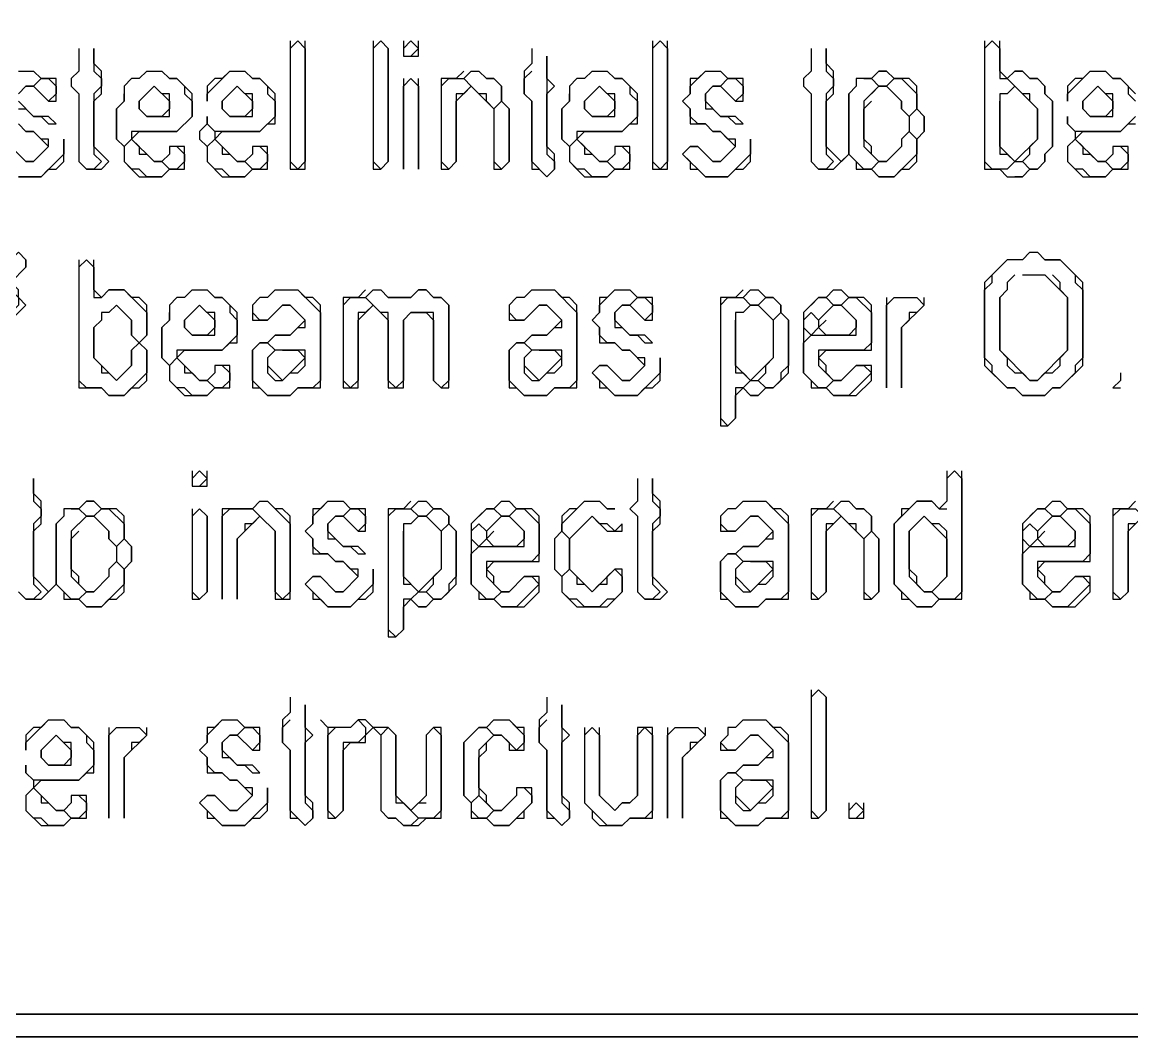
# Model space of a CAD drawing. Header units: metres. Extents: x 29 to 985, y 15 to 633.
# Drawn here: x 111.47 to 140.29, y 14.51 to 40.88 of the extents above; entities that cross this region are included whole.
import ezdxf

# ---------------------------------------------------------------- set-up
doc = ezdxf.new("R2010")
doc.units = ezdxf.units.M
for name, color, linetype in [('EXTERIOR_WALL_HIGHLIGHT', 2, 'CONTINUOUS'), ('INTERIOR_WALL_HIGHLIGHT', 4, 'CONTINUOUS'), ('ORIGINAL_DRAWING', 8, 'CONTINUOUS')]:
    doc.layers.add(name, color=color, linetype=linetype)

msp = doc.modelspace()

# ---------------------------------------------------------------- linework, layer by layer
at = {"layer": 'EXTERIOR_WALL_HIGHLIGHT'}
msp.add_lwpolyline([(29.216, 632.745), (29.02, 632.549), (29.02, 14.706), (29.216, 14.51), (985.294, 14.51), (985.49, 14.706), (985.49, 632.549), (985.294, 632.745)], close=True, dxfattribs=at)
at = {"layer": 'INTERIOR_WALL_HIGHLIGHT'}
for points in [[(29.412, 632.745), (985.098, 632.745), (985.49, 632.353), (985.49, 14.902), (985.098, 14.51), (29.412, 14.51), (29.02, 14.902), (29.02, 632.353)], [(29.608, 117.451), (29.608, 15.098), (240.588, 15.098), (240.784, 15.294), (240.784, 117.451)], [(29.608, 117.255), (29.804, 117.451), (240.588, 117.451), (240.784, 117.255), (240.784, 15.49), (240.392, 15.098), (29.804, 15.098), (29.608, 15.294)]]:
    msp.add_lwpolyline(points, close=True, dxfattribs=at)
at = {"layer": 'ORIGINAL_DRAWING'}
for points in [[(118.431, 40.196), (118.627, 40.392), (118.824, 40.196), (118.824, 37.255), (118.627, 37.059), (118.431, 37.255)], [(118.431, 40.392), (118.431, 37.059), (118.824, 37.059), (118.824, 40.392)], [(120.588, 40.196), (120.784, 40.392), (120.98, 40.196), (120.98, 37.255), (120.784, 37.059), (120.588, 37.255)], [(120.588, 40.392), (120.588, 37.059), (120.784, 37.059), (120.98, 37.255), (120.98, 40.196), (120.784, 40.392)], [(121.373, 40.196), (121.569, 40.392), (121.765, 40.196), (121.569, 40)], [(121.373, 40.392), (121.373, 40), (121.765, 40), (121.765, 40.392)], [(127.843, 40.196), (128.039, 40.392), (128.235, 40.196), (128.235, 37.255), (128.039, 37.059), (127.843, 37.255)], [(127.843, 40.392), (127.843, 37.059), (128.235, 37.059), (128.235, 40.392)], [(136.471, 40.196), (136.667, 40.392), (136.863, 40.196), (136.863, 39.412), (137.059, 39.412), (137.255, 39.216), (137.059, 39.02), (136.863, 39.02), (136.863, 37.451), (137.059, 37.451), (137.255, 37.255), (137.059, 37.059), (136.667, 37.059), (136.471, 37.255)], [(136.471, 40.392), (136.471, 37.059), (136.863, 37.059), (137.059, 36.863), (137.451, 36.863), (137.647, 37.059), (137.843, 37.059), (138.039, 37.255), (138.039, 37.451), (138.235, 37.647), (138.235, 38.824), (138.039, 39.02), (138.039, 39.216), (137.843, 39.412), (137.647, 39.412), (137.451, 39.608), (137.255, 39.608), (137.059, 39.412), (136.863, 39.608), (136.863, 40.392)], [(112.941, 40.196), (112.941, 39.608), (112.745, 39.412), (112.745, 39.216), (112.941, 39.02), (112.941, 37.255), (113.137, 37.059), (113.529, 37.059), (113.725, 37.255), (113.333, 37.647), (113.333, 38.824), (113.529, 39.02), (113.529, 39.608), (113.333, 39.804), (113.333, 40.196), (113.333, 39.608), (113.529, 39.412), (113.529, 39.216), (113.333, 39.02), (113.333, 37.451), (113.529, 37.255), (113.333, 37.059), (113.137, 37.059), (112.941, 37.255)], [(124.706, 40.196), (124.706, 39.804), (124.51, 39.608), (124.51, 39.02), (124.706, 38.824), (124.706, 37.059), (124.902, 37.059), (125.098, 36.863), (125.294, 37.059), (125.294, 37.451), (125.098, 37.647), (125.098, 39.02), (125.294, 39.216), (125.098, 39.412), (125.098, 40), (125.098, 37.451), (125.294, 37.255), (125.294, 37.059), (125.098, 36.863), (124.706, 37.255), (124.706, 38.824), (124.51, 39.02), (124.51, 39.412), (124.706, 39.608)], [(131.961, 40.196), (131.961, 39.608), (131.765, 39.412), (131.765, 39.216), (131.961, 39.02), (131.961, 37.255), (132.157, 37.059), (132.549, 37.059), (132.941, 37.451), (133.137, 37.255), (133.137, 37.059), (133.529, 37.059), (133.725, 36.863), (134.118, 36.863), (134.314, 37.059), (134.51, 37.059), (134.706, 37.255), (134.706, 37.843), (134.902, 38.039), (134.902, 38.431), (134.706, 38.627), (134.706, 39.216), (134.51, 39.412), (134.118, 39.412), (133.922, 39.608), (133.725, 39.608), (133.529, 39.412), (133.137, 39.412), (133.137, 39.216), (132.941, 39.02), (132.941, 37.451), (132.745, 37.255), (132.353, 37.647), (132.353, 38.824), (132.549, 39.02), (132.549, 39.608), (132.353, 39.804), (132.353, 40.196), (132.353, 39.608), (132.549, 39.412), (132.549, 39.216), (132.353, 39.02), (132.353, 37.451), (132.549, 37.255), (132.353, 37.059), (132.157, 37.059), (131.961, 37.255)], [(111.373, 39.608), (111.765, 39.608), (111.961, 39.412), (111.765, 39.216), (111.569, 39.216), (111.373, 39.02)], [(111.373, 39.02), (111.569, 39.216), (111.765, 39.216), (112.157, 38.824), (112.353, 38.824), (112.353, 39.412), (111.961, 39.412), (111.765, 39.608)], [(114.706, 39.608), (115.098, 39.608), (115.294, 39.412), (115.49, 39.412), (115.686, 39.216), (115.686, 39.02), (115.882, 38.824), (115.882, 38.431), (115.49, 38.039), (114.314, 38.039), (114.314, 37.843), (114.118, 37.647), (113.922, 37.843), (113.922, 38.627), (114.118, 38.824), (114.118, 39.02)], [(114.706, 39.608), (114.51, 39.412), (114.314, 39.412), (114.118, 39.216), (114.118, 38.824), (113.922, 38.627), (113.922, 37.843), (114.118, 37.647), (114.118, 37.255), (114.51, 36.863), (115.098, 36.863), (115.294, 37.059), (115.686, 37.059), (115.686, 37.647), (115.294, 37.647), (115.294, 37.451), (115.098, 37.255), (114.902, 37.255), (114.314, 37.843), (114.51, 38.039), (115.49, 38.039), (115.882, 38.431), (115.882, 39.02), (115.49, 39.412), (115.294, 39.412), (115.098, 39.608)], [(116.863, 39.608), (116.667, 39.412), (116.471, 39.412), (116.275, 39.216), (116.275, 38.824), (116.275, 39.02), (116.863, 39.608), (117.255, 39.608), (117.451, 39.412), (117.647, 39.412), (117.843, 39.216), (117.843, 39.02), (118.039, 38.824), (118.039, 38.431), (117.647, 38.039), (116.471, 38.039), (116.275, 38.235), (116.275, 38.431), (116.275, 38.235), (116.078, 38.039), (116.078, 37.843), (116.275, 37.647), (116.275, 37.255), (116.667, 36.863), (117.255, 36.863), (117.451, 37.059), (117.843, 37.059), (117.843, 37.647), (117.451, 37.647), (117.451, 37.451), (117.255, 37.255), (117.059, 37.255), (116.471, 37.843), (116.667, 38.039), (117.647, 38.039), (117.843, 38.235), (118.039, 38.235), (118.039, 39.02), (117.647, 39.412), (117.451, 39.412), (117.255, 39.608)], [(122.941, 39.608), (122.745, 39.412), (122.353, 39.412), (122.353, 37.059), (122.549, 37.059), (122.745, 37.255), (122.745, 38.824), (123.137, 39.216), (123.725, 38.627), (123.725, 37.059), (123.922, 37.059), (124.118, 37.255), (124.118, 38.627), (123.922, 38.824), (123.922, 39.216), (123.725, 39.412), (123.529, 39.412), (123.333, 39.608)], [(122.941, 39.412), (123.137, 39.608), (123.333, 39.608), (123.529, 39.412), (123.725, 39.412), (123.922, 39.216), (123.922, 38.824), (123.725, 38.627), (123.529, 38.824), (123.529, 39.02), (123.333, 39.02)], [(126.275, 39.608), (126.667, 39.608), (126.863, 39.412), (127.059, 39.412), (127.255, 39.216), (127.255, 39.02), (127.451, 38.824), (127.451, 38.431), (127.059, 38.039), (125.882, 38.039), (125.882, 37.843), (125.686, 37.647), (125.49, 37.843), (125.49, 38.627), (125.686, 38.824), (125.686, 39.02)], [(126.275, 39.608), (126.078, 39.412), (125.882, 39.412), (125.686, 39.216), (125.686, 38.824), (125.49, 38.627), (125.49, 37.843), (125.686, 37.647), (125.686, 37.255), (126.078, 36.863), (126.667, 36.863), (126.863, 37.059), (127.255, 37.059), (127.255, 37.647), (126.863, 37.647), (126.863, 37.451), (126.667, 37.255), (126.471, 37.255), (125.882, 37.843), (126.078, 38.039), (127.059, 38.039), (127.255, 38.235), (127.451, 38.235), (127.451, 39.02), (127.059, 39.412), (126.863, 39.412), (126.667, 39.608)], [(129.216, 39.608), (129.02, 39.412), (128.824, 39.412), (128.824, 39.02), (128.627, 38.824), (128.824, 38.627), (128.824, 38.235), (129.216, 38.235), (129.412, 38.039), (129.608, 38.039), (130, 37.647), (129.608, 37.255), (129.412, 37.255), (129.02, 37.647), (128.824, 37.647), (128.627, 37.451), (128.824, 37.255), (128.824, 37.059), (129.02, 37.059), (129.216, 36.863), (129.804, 36.863), (130, 37.059), (130.196, 37.059), (130.392, 37.255), (130.392, 37.843), (130.392, 37.451), (129.804, 36.863), (129.216, 36.863), (128.627, 37.451), (128.824, 37.647), (129.02, 37.647), (129.412, 37.255), (129.608, 37.255), (130, 37.647), (130, 37.843), (129.804, 37.843), (129.608, 38.039), (129.412, 38.039), (129.216, 38.235), (129.02, 38.235), (128.824, 38.431), (128.824, 38.627), (128.627, 38.824), (128.824, 39.02), (128.824, 39.216), (129.216, 39.608), (129.608, 39.608), (129.804, 39.412), (129.608, 39.216), (129.412, 39.216), (129.216, 39.02), (129.216, 38.627), (129.412, 38.627), (129.608, 38.431), (129.804, 38.431), (130, 38.235), (130.196, 38.235), (130, 38.431), (129.608, 38.431), (129.216, 38.824), (129.216, 39.02), (129.412, 39.216), (129.608, 39.216), (130, 38.824), (130.196, 38.824), (130.196, 39.412), (129.804, 39.412), (129.608, 39.608)], [(133.529, 39.412), (133.725, 39.608), (133.922, 39.608), (134.118, 39.412), (133.922, 39.216), (133.725, 39.216)], [(137.059, 39.412), (137.255, 39.608), (137.451, 39.608), (137.647, 39.412), (137.843, 39.412), (138.039, 39.216), (138.039, 39.02), (138.235, 38.824), (138.235, 37.647), (138.039, 37.451), (138.039, 37.255), (137.843, 37.059), (137.647, 37.059), (137.451, 37.255), (137.647, 37.451), (137.647, 37.647), (137.843, 37.843), (137.843, 38.627), (137.647, 38.824), (137.647, 39.02), (137.451, 39.02)], [(139.216, 39.608), (139.02, 39.412), (138.824, 39.412), (138.627, 39.216), (138.627, 38.824), (138.627, 39.02), (139.216, 39.608), (139.608, 39.608), (139.804, 39.412), (140, 39.412), (140.196, 39.216), (140.196, 39.02), (140.392, 38.824)], [(140.392, 39.02), (140, 39.412), (139.804, 39.412), (139.608, 39.608)], [(111.765, 39.216), (111.961, 39.412), (112.157, 39.412), (112.353, 39.216), (112.353, 39.02), (112.157, 38.824)], [(114.902, 39.216), (115.294, 38.824), (115.294, 38.627), (115.098, 38.431), (114.706, 38.431), (114.51, 38.627), (114.51, 38.824)], [(114.902, 39.216), (114.51, 38.824), (114.51, 38.627), (114.706, 38.431), (115.294, 38.431), (115.294, 39.02), (115.098, 39.02)], [(117.059, 39.216), (117.451, 38.824), (117.451, 38.627), (117.255, 38.431), (116.863, 38.431), (116.667, 38.627), (116.667, 38.824)], [(117.059, 39.216), (116.667, 38.824), (116.667, 38.627), (116.863, 38.431), (117.451, 38.431), (117.451, 39.02), (117.255, 39.02)], [(121.373, 39.412), (121.373, 37.059), (121.373, 39.216), (121.569, 39.412), (121.765, 39.216), (121.765, 37.059), (121.765, 39.412)], [(122.353, 39.216), (122.549, 39.412), (122.941, 39.412), (123.137, 39.216), (122.941, 39.02), (122.745, 39.02), (122.745, 37.255), (122.549, 37.059), (122.353, 37.255)], [(126.471, 39.216), (126.863, 38.824), (126.863, 38.627), (126.667, 38.431), (126.275, 38.431), (126.078, 38.627), (126.078, 38.824)], [(126.471, 39.216), (126.078, 38.824), (126.078, 38.627), (126.275, 38.431), (126.863, 38.431), (126.863, 39.02), (126.667, 39.02)], [(129.608, 39.216), (129.804, 39.412), (130, 39.412), (130.196, 39.216), (130.196, 39.02), (130, 38.824)], [(133.333, 39.412), (133.529, 39.412), (133.725, 39.216), (133.333, 38.824), (133.333, 37.647), (133.725, 37.255), (133.529, 37.059), (133.333, 37.059), (132.941, 37.451), (132.941, 39.02)], [(133.529, 39.02), (133.725, 39.216), (133.922, 39.216), (134.314, 38.824), (134.314, 38.627), (134.51, 38.431), (134.51, 38.039), (134.314, 37.843), (134.314, 37.647), (133.922, 37.255), (133.725, 37.255), (133.529, 37.451), (133.529, 37.647), (133.333, 37.843), (133.333, 38.627), (133.529, 38.824)], [(133.922, 39.216), (134.118, 39.412), (134.314, 39.412), (134.706, 39.02), (134.706, 38.627), (134.51, 38.431), (134.314, 38.627), (134.314, 38.824)], [(137.255, 39.216), (137.843, 38.627), (137.843, 37.843), (137.255, 37.255), (136.863, 37.647), (136.863, 38.824)], [(139.412, 39.216), (139.804, 38.824), (139.804, 38.627), (139.608, 38.431), (139.216, 38.431), (139.02, 38.627), (139.02, 38.824)], [(139.412, 39.216), (139.02, 38.824), (139.02, 38.627), (139.216, 38.431), (139.804, 38.431), (139.804, 39.02), (139.608, 39.02)], [(111.373, 38.627), (111.569, 38.627), (111.765, 38.431), (111.961, 38.431), (112.157, 38.235), (112.353, 38.235), (112.157, 38.431), (111.765, 38.431), (111.373, 38.824)], [(123.725, 38.627), (123.922, 38.824), (124.118, 38.627), (124.118, 37.255), (123.922, 37.059), (123.725, 37.255)], [(134.51, 38.431), (134.706, 38.627), (134.902, 38.431), (134.902, 38.039), (134.706, 37.843), (134.51, 38.039)], [(140.392, 38.431), (140, 38.039), (138.824, 38.039), (138.627, 38.235), (138.627, 38.431), (138.627, 38.235), (138.824, 38.039), (138.824, 37.843), (138.627, 37.647), (138.627, 37.255), (139.02, 36.863), (139.608, 36.863), (139.804, 37.059), (140.196, 37.059), (140.196, 37.647), (139.804, 37.647), (139.804, 37.451), (139.608, 37.255), (139.412, 37.255), (138.824, 37.843), (139.02, 38.039), (140, 38.039), (140.196, 38.235), (140.392, 38.235)], [(111.373, 38.235), (111.569, 38.039), (111.765, 38.039), (112.157, 37.647), (111.765, 37.255), (111.569, 37.255), (111.176, 37.647)], [(111.176, 37.647), (111.569, 37.255), (111.765, 37.255), (112.157, 37.647), (112.157, 37.843), (111.961, 37.843), (111.765, 38.039), (111.569, 38.039), (111.373, 38.235)], [(116.078, 38.039), (116.275, 38.235), (116.471, 38.039), (116.471, 37.843), (116.275, 37.647), (116.078, 37.843)], [(111.373, 36.863), (111.961, 36.863), (112.157, 37.059), (112.353, 37.059), (112.549, 37.255), (112.549, 37.843), (112.549, 37.451), (111.961, 36.863), (111.373, 36.863)], [(114.118, 37.647), (114.314, 37.843), (114.51, 37.647), (114.51, 37.451), (114.706, 37.451), (114.902, 37.255), (115.098, 37.255), (115.294, 37.059), (115.098, 36.863), (114.706, 36.863), (114.51, 37.059), (114.314, 37.059), (114.118, 37.255)], [(116.275, 37.647), (116.471, 37.843), (116.667, 37.647), (116.667, 37.451), (116.863, 37.451), (117.059, 37.255), (117.255, 37.255), (117.451, 37.059), (117.255, 36.863), (116.863, 36.863), (116.667, 37.059), (116.471, 37.059), (116.275, 37.255)], [(125.686, 37.647), (125.882, 37.843), (126.078, 37.647), (126.078, 37.451), (126.275, 37.451), (126.471, 37.255), (126.667, 37.255), (126.863, 37.059), (126.667, 36.863), (126.275, 36.863), (126.078, 37.059), (125.882, 37.059), (125.686, 37.255)], [(134.314, 37.843), (134.51, 38.039), (134.706, 37.843), (134.706, 37.451), (134.118, 36.863), (133.725, 36.863), (133.529, 37.059), (133.725, 37.255), (133.922, 37.255), (134.314, 37.647)], [(138.627, 37.647), (138.824, 37.843), (139.02, 37.647), (139.02, 37.451), (139.216, 37.451), (139.412, 37.255), (139.608, 37.255), (139.804, 37.059), (139.608, 36.863), (139.216, 36.863), (139.02, 37.059), (138.824, 37.059), (138.627, 37.255)], [(115.49, 37.647), (115.686, 37.451), (115.686, 37.255), (115.49, 37.059), (115.294, 37.059), (115.098, 37.255)], [(117.647, 37.647), (117.843, 37.451), (117.843, 37.255), (117.647, 37.059), (117.451, 37.059), (117.255, 37.255)], [(127.059, 37.647), (127.255, 37.451), (127.255, 37.255), (127.059, 37.059), (126.863, 37.059), (126.667, 37.255)], [(140, 37.647), (140.196, 37.451), (140.196, 37.255), (140, 37.059), (139.804, 37.059), (139.608, 37.255)], [(137.059, 37.059), (137.255, 37.255), (137.451, 37.255), (137.647, 37.059), (137.451, 36.863), (137.255, 36.863)], [(111.373, 34.902), (111.176, 34.706), (110.98, 34.706), (110.98, 34.51), (110.784, 34.314), (110.784, 33.922), (110.588, 33.725), (110.588, 33.529), (110.784, 33.333), (110.784, 31.373), (111.176, 31.373), (111.176, 33.137), (111.569, 33.529), (111.373, 33.725), (111.373, 33.922), (111.176, 34.118), (111.569, 34.51), (111.569, 34.706)], [(111.373, 34.902), (111.569, 34.706), (111.569, 34.51), (111.176, 34.118), (111.176, 33.922), (111.373, 33.725), (111.373, 33.529), (111.176, 33.333), (111.176, 31.569), (110.98, 31.373), (110.784, 31.569), (110.784, 34.314)], [(137.451, 34.706), (137.647, 34.902), (137.843, 34.902), (138.039, 34.706), (138.431, 34.706), (138.824, 34.314), (138.824, 34.118), (139.02, 33.922), (139.02, 32.157), (138.824, 31.961), (138.824, 31.765), (138.431, 31.373), (138.235, 31.373), (138.039, 31.176), (137.451, 31.176), (137.255, 31.373), (137.059, 31.373), (136.667, 31.765), (136.667, 31.961), (136.471, 32.157), (136.471, 33.922), (136.667, 34.118), (136.667, 34.314), (137.059, 34.706)], [(137.647, 34.902), (137.451, 34.706), (137.059, 34.706), (136.471, 34.118), (136.471, 31.961), (137.059, 31.373), (137.255, 31.373), (137.451, 31.176), (138.039, 31.176), (138.235, 31.373), (138.431, 31.373), (139.02, 31.961), (139.02, 34.118), (138.431, 34.706), (138.039, 34.706), (137.843, 34.902)], [(112.941, 34.51), (113.137, 34.706), (113.333, 34.51), (113.333, 33.725), (113.529, 33.725), (113.725, 33.922), (114.118, 33.922), (114.706, 33.333), (114.706, 32.745), (114.51, 32.549), (114.314, 32.745), (114.314, 33.137), (113.922, 33.529), (113.725, 33.333), (113.529, 33.333), (113.529, 33.137), (113.333, 32.941), (113.333, 32.157), (113.529, 31.961), (113.529, 31.765), (113.725, 31.765), (113.922, 31.569), (114.314, 31.961), (114.314, 32.353), (114.51, 32.549), (114.706, 32.353), (114.706, 31.765), (114.118, 31.176), (113.725, 31.176), (113.529, 31.373), (113.137, 31.373), (112.941, 31.569)], [(112.941, 34.706), (112.941, 31.373), (113.529, 31.373), (113.725, 31.176), (114.118, 31.176), (114.314, 31.373), (114.51, 31.373), (114.706, 31.569), (114.706, 32.353), (114.51, 32.549), (114.706, 32.745), (114.706, 33.529), (114.51, 33.725), (114.314, 33.725), (114.118, 33.922), (113.725, 33.922), (113.529, 33.725), (113.333, 33.922), (113.333, 34.706)], [(137.451, 34.314), (138.039, 34.314), (138.627, 33.725), (138.627, 32.353), (137.843, 31.569), (137.647, 31.569), (136.863, 32.353), (136.863, 33.725)], [(137.255, 34.314), (137.059, 34.118), (137.059, 33.922), (136.863, 33.725), (136.863, 32.353), (137.059, 32.157), (137.059, 31.961), (137.255, 31.765), (137.451, 31.765), (137.647, 31.569), (137.843, 31.569), (138.039, 31.765), (138.235, 31.765), (138.431, 31.961), (138.431, 32.157), (138.627, 32.353), (138.627, 33.725), (138.431, 33.922), (138.431, 34.118), (138.235, 34.314)], [(115.882, 33.922), (116.275, 33.922), (116.471, 33.725), (116.667, 33.725), (116.863, 33.529), (116.863, 33.333), (117.059, 33.137), (117.059, 32.745), (116.667, 32.353), (115.49, 32.353), (115.49, 32.157), (115.294, 31.961), (115.098, 32.157), (115.098, 32.941), (115.294, 33.137), (115.294, 33.333)], [(115.882, 33.922), (115.686, 33.725), (115.49, 33.725), (115.294, 33.529), (115.294, 33.137), (115.098, 32.941), (115.098, 32.157), (115.294, 31.961), (115.294, 31.569), (115.686, 31.176), (116.275, 31.176), (116.471, 31.373), (116.863, 31.373), (116.863, 31.961), (116.471, 31.961), (116.471, 31.765), (116.275, 31.569), (116.078, 31.569), (115.49, 32.157), (115.686, 32.353), (116.667, 32.353), (116.863, 32.549), (117.059, 32.549), (117.059, 33.333), (116.667, 33.725), (116.471, 33.725), (116.275, 33.922)], [(118.039, 33.922), (118.627, 33.922), (119.216, 33.333), (119.216, 31.569), (119.02, 31.373), (118.627, 31.373), (118.431, 31.176), (117.843, 31.176), (117.451, 31.569), (117.451, 32.353), (117.647, 32.549), (117.843, 32.549), (118.039, 32.353), (117.843, 32.157), (117.843, 31.765), (118.039, 31.569), (118.235, 31.569), (118.431, 31.765), (118.627, 31.765), (118.824, 31.961), (118.824, 32.353), (118.039, 32.353), (117.843, 32.549), (118.039, 32.745), (118.431, 32.745), (118.627, 32.941), (118.824, 32.941), (118.824, 33.137), (118.431, 33.529), (118.235, 33.529), (117.843, 33.137), (117.647, 33.137), (117.451, 33.333)], [(118.039, 33.922), (117.843, 33.725), (117.647, 33.725), (117.451, 33.529), (117.451, 33.137), (117.843, 33.137), (118.235, 33.529), (118.431, 33.529), (118.824, 33.137), (118.431, 32.745), (118.039, 32.745), (117.843, 32.549), (117.647, 32.549), (117.451, 32.353), (117.451, 31.373), (117.647, 31.373), (117.843, 31.176), (118.431, 31.176), (118.627, 31.373), (119.216, 31.373), (119.216, 33.529), (119.02, 33.725), (118.824, 33.725), (118.627, 33.922)], [(120.392, 33.922), (120.196, 33.725), (119.804, 33.725), (119.804, 31.373), (120.196, 31.373), (120.196, 33.137), (120.588, 33.529), (120.98, 33.137), (120.98, 31.373), (121.373, 31.373), (121.373, 33.137), (121.569, 33.333), (121.961, 33.333), (122.157, 33.137), (122.157, 31.569), (122.353, 31.373), (122.549, 31.373), (122.549, 33.529), (122.353, 33.725), (122.157, 33.725), (121.961, 33.922), (121.765, 33.922), (121.569, 33.725), (120.98, 33.725), (120.784, 33.922)], [(119.804, 33.529), (120, 33.725), (120.392, 33.725), (120.588, 33.529), (120.392, 33.333), (120.196, 33.333), (120.196, 31.569), (120, 31.373), (119.804, 31.569)], [(120.392, 33.725), (120.588, 33.922), (120.784, 33.922), (120.98, 33.725), (121.569, 33.725), (121.765, 33.922), (121.961, 33.922), (122.157, 33.725), (122.353, 33.725), (122.549, 33.529), (122.549, 31.569), (122.353, 31.373), (122.157, 31.569), (122.157, 33.333), (121.569, 33.333), (121.373, 33.137), (121.373, 31.569), (121.176, 31.373), (120.98, 31.569), (120.98, 33.333), (120.784, 33.333)], [(124.706, 33.922), (125.294, 33.922), (125.882, 33.333), (125.882, 31.569), (125.686, 31.373), (125.294, 31.373), (125.098, 31.176), (124.51, 31.176), (124.118, 31.569), (124.118, 32.353), (124.314, 32.549), (124.51, 32.549), (124.706, 32.353), (124.51, 32.157), (124.51, 31.765), (124.706, 31.569), (124.902, 31.569), (125.098, 31.765), (125.294, 31.765), (125.49, 31.961), (125.49, 32.353), (124.706, 32.353), (124.51, 32.549), (124.706, 32.745), (125.098, 32.745), (125.294, 32.941), (125.49, 32.941), (125.49, 33.137), (125.098, 33.529), (124.902, 33.529), (124.51, 33.137), (124.314, 33.137), (124.118, 33.333)], [(124.706, 33.922), (124.51, 33.725), (124.314, 33.725), (124.118, 33.529), (124.118, 33.137), (124.51, 33.137), (124.902, 33.529), (125.098, 33.529), (125.49, 33.137), (125.098, 32.745), (124.706, 32.745), (124.51, 32.549), (124.314, 32.549), (124.118, 32.353), (124.118, 31.373), (124.314, 31.373), (124.51, 31.176), (125.098, 31.176), (125.294, 31.373), (125.882, 31.373), (125.882, 33.529), (125.686, 33.725), (125.49, 33.725), (125.294, 33.922)], [(126.863, 33.922), (126.667, 33.725), (126.471, 33.725), (126.471, 33.333), (126.275, 33.137), (126.471, 32.941), (126.471, 32.549), (126.863, 32.549), (127.059, 32.353), (127.255, 32.353), (127.647, 31.961), (127.255, 31.569), (127.059, 31.569), (126.667, 31.961), (126.471, 31.961), (126.275, 31.765), (126.471, 31.569), (126.471, 31.373), (126.667, 31.373), (126.863, 31.176), (127.451, 31.176), (127.647, 31.373), (127.843, 31.373), (128.039, 31.569), (128.039, 32.157), (128.039, 31.765), (127.451, 31.176), (126.863, 31.176), (126.275, 31.765), (126.471, 31.961), (126.667, 31.961), (127.059, 31.569), (127.255, 31.569), (127.647, 31.961), (127.647, 32.157), (127.451, 32.157), (127.255, 32.353), (127.059, 32.353), (126.863, 32.549), (126.667, 32.549), (126.471, 32.745), (126.471, 32.941), (126.275, 33.137), (126.471, 33.333), (126.471, 33.529), (126.863, 33.922), (127.255, 33.922), (127.451, 33.725), (127.255, 33.529), (127.059, 33.529), (126.863, 33.333), (126.863, 32.941), (127.059, 32.941), (127.255, 32.745), (127.451, 32.745), (127.647, 32.549), (127.843, 32.549), (127.647, 32.745), (127.255, 32.745), (126.863, 33.137), (126.863, 33.333), (127.059, 33.529), (127.255, 33.529), (127.647, 33.137), (127.843, 33.137), (127.843, 33.725), (127.451, 33.725), (127.255, 33.922)], [(127.255, 33.529), (127.451, 33.725), (127.647, 33.725), (127.843, 33.529), (127.843, 33.333), (127.647, 33.137)], [(130.196, 33.922), (130, 33.725), (129.608, 33.725), (129.608, 30.392), (129.804, 30.392), (130, 30.588), (130, 31.176), (130.196, 31.373), (130.392, 31.176), (130.588, 31.176), (130.784, 31.373), (130.98, 31.373), (131.373, 31.765), (131.373, 33.137), (131.176, 33.333), (131.176, 33.529), (130.98, 33.725), (130.784, 33.725), (130.588, 33.922)], [(129.608, 33.529), (129.804, 33.725), (130.196, 33.725), (130.392, 33.529), (130.196, 33.333), (130, 33.333), (130, 31.765), (130.196, 31.765), (130.392, 31.569), (130.196, 31.373), (130, 31.373), (130, 30.588), (129.804, 30.392), (129.608, 30.588)], [(130.196, 33.725), (130.392, 33.922), (130.588, 33.922), (130.784, 33.725), (130.588, 33.529), (130.392, 33.529)], [(130.588, 33.529), (130.784, 33.725), (130.98, 33.725), (131.176, 33.529), (131.176, 33.333), (130.98, 33.137)], [(132.549, 33.922), (132.353, 33.725), (132.157, 33.725), (131.765, 33.333), (131.765, 31.765), (131.961, 31.569), (131.961, 31.373), (132.353, 31.373), (132.549, 31.176), (133.137, 31.176), (133.529, 31.569), (133.529, 31.961), (133.137, 31.961), (132.745, 31.569), (132.549, 31.569), (132.353, 31.765), (132.353, 31.961), (132.157, 32.157), (132.353, 32.353), (133.529, 32.353), (133.529, 33.529), (133.333, 33.725), (132.941, 33.725), (132.745, 33.922)], [(132.745, 33.529), (132.941, 33.725), (133.137, 33.725), (133.529, 33.333), (133.529, 32.549), (133.333, 32.353), (132.157, 32.353), (132.157, 31.961), (132.549, 31.569), (132.353, 31.373), (132.157, 31.373), (131.765, 31.765), (131.765, 32.549), (131.961, 32.745), (133.137, 32.745), (133.137, 33.137)], [(131.961, 33.529), (132.157, 33.725), (132.353, 33.725), (132.549, 33.529), (132.157, 33.137), (131.961, 33.333)], [(132.353, 33.725), (132.549, 33.922), (132.745, 33.922), (132.941, 33.725), (132.745, 33.529), (132.549, 33.529)], [(133.922, 33.725), (133.922, 31.373), (133.922, 33.529), (134.118, 33.725), (134.706, 33.725), (134.902, 33.529), (134.706, 33.333), (134.51, 33.333), (134.51, 33.137), (134.314, 32.941), (134.314, 31.373), (134.314, 32.941), (134.902, 33.529), (134.902, 33.725)], [(113.922, 33.529), (114.314, 33.137), (114.314, 32.745), (114.51, 32.549), (114.314, 32.353), (114.314, 31.961), (113.922, 31.569), (113.333, 32.157), (113.333, 32.941)], [(116.078, 33.529), (116.471, 33.137), (116.471, 32.941), (116.275, 32.745), (115.882, 32.745), (115.686, 32.941), (115.686, 33.137)], [(116.078, 33.529), (115.686, 33.137), (115.686, 32.941), (115.882, 32.745), (116.471, 32.745), (116.471, 33.333), (116.275, 33.333)], [(130.392, 33.529), (130.588, 33.529), (130.98, 33.137), (130.98, 32.157), (130.392, 31.569), (130, 31.961), (130, 33.137)], [(132.353, 33.333), (132.549, 33.529), (132.745, 33.529), (133.137, 33.137), (133.137, 32.941), (132.941, 32.745), (132.353, 32.745), (132.157, 32.941), (132.353, 33.137)], [(130.98, 33.137), (131.176, 33.333), (131.373, 33.137), (131.373, 31.961), (131.176, 31.765), (131.176, 31.569), (130.98, 31.373), (130.784, 31.373), (130.588, 31.569), (130.784, 31.765), (130.784, 31.961), (130.98, 32.157)], [(131.765, 33.137), (131.961, 33.333), (132.157, 33.137), (132.157, 32.941), (131.961, 32.745), (131.765, 32.941)], [(118.235, 32.353), (118.627, 32.353), (118.824, 32.157), (118.235, 31.569), (117.843, 31.961)], [(124.902, 32.353), (125.294, 32.353), (125.49, 32.157), (124.902, 31.569), (124.51, 31.961)], [(115.294, 31.961), (115.49, 32.157), (115.686, 31.961), (115.686, 31.765), (115.882, 31.765), (116.078, 31.569), (116.275, 31.569), (116.471, 31.373), (116.275, 31.176), (115.882, 31.176), (115.686, 31.373), (115.49, 31.373), (115.294, 31.569)], [(116.667, 31.961), (116.863, 31.765), (116.863, 31.569), (116.667, 31.373), (116.471, 31.373), (116.275, 31.569)], [(133.137, 31.961), (133.333, 31.961), (133.529, 31.765), (132.941, 31.176), (132.549, 31.176), (132.353, 31.373), (132.549, 31.569), (132.745, 31.569)], [(140, 31.765), (140, 31.569), (139.804, 31.373), (140, 31.373)], [(130.196, 31.373), (130.392, 31.569), (130.588, 31.569), (130.784, 31.373), (130.588, 31.176), (130.392, 31.176)], [(115.882, 29.02), (116.078, 29.216), (116.275, 29.02), (116.078, 28.824)], [(115.882, 29.216), (115.882, 28.824), (116.275, 28.824), (116.275, 29.216)], [(135.49, 29.02), (135.686, 29.216), (135.882, 29.02), (135.882, 26.078), (135.686, 25.882), (135.294, 25.882), (135.098, 26.078), (135.49, 26.471), (135.49, 27.647), (135.294, 27.843), (135.098, 27.843), (134.902, 28.039), (134.51, 27.647), (134.51, 26.471), (134.902, 26.078), (135.098, 26.078), (135.294, 25.882), (135.098, 25.686), (134.706, 25.686), (134.118, 26.275), (134.118, 27.843), (134.706, 28.431), (135.098, 28.431), (135.294, 28.235), (135.49, 28.235)], [(135.49, 29.216), (135.49, 28.431), (135.294, 28.235), (135.098, 28.431), (134.706, 28.431), (134.51, 28.235), (134.314, 28.235), (134.314, 28.039), (134.118, 27.843), (134.118, 26.275), (134.314, 26.078), (134.314, 25.882), (134.51, 25.882), (134.706, 25.686), (135.098, 25.686), (135.294, 25.882), (135.882, 25.882), (135.882, 29.216)], [(111.373, 26.078), (111.569, 25.882), (111.961, 25.882), (112.353, 26.275), (112.549, 26.078), (112.549, 25.882), (112.941, 25.882), (113.137, 25.686), (113.529, 25.686), (113.725, 25.882), (113.922, 25.882), (114.118, 26.078), (114.118, 26.667), (114.314, 26.863), (114.314, 27.255), (114.118, 27.451), (114.118, 28.039), (113.922, 28.235), (113.529, 28.235), (113.333, 28.431), (113.137, 28.431), (112.941, 28.235), (112.549, 28.235), (112.549, 28.039), (112.353, 27.843), (112.353, 26.275), (112.157, 26.078), (111.765, 26.471), (111.765, 27.647), (111.961, 27.843), (111.961, 28.431), (111.765, 28.627), (111.765, 29.02), (111.765, 28.431), (111.961, 28.235), (111.961, 28.039), (111.765, 27.843), (111.765, 26.275), (111.961, 26.078), (111.765, 25.882), (111.569, 25.882), (111.373, 26.078)], [(127.451, 29.02), (127.451, 28.431), (127.255, 28.235), (127.451, 28.039), (127.451, 26.078), (127.647, 25.882), (128.039, 25.882), (128.235, 26.078), (127.843, 26.471), (127.843, 27.647), (128.039, 27.843), (128.039, 28.431), (127.843, 28.627), (127.843, 29.02), (127.843, 28.431), (128.039, 28.235), (128.039, 28.039), (127.843, 27.843), (127.843, 26.275), (128.039, 26.078), (127.843, 25.882), (127.647, 25.882), (127.451, 26.078)], [(112.941, 28.235), (113.137, 28.431), (113.333, 28.431), (113.529, 28.235), (113.333, 28.039), (113.137, 28.039)], [(117.647, 28.431), (117.451, 28.235), (116.667, 28.235), (116.667, 25.882), (116.667, 28.039), (116.863, 28.235), (117.451, 28.235), (117.647, 28.039), (117.451, 27.843), (117.255, 27.843), (117.255, 27.647), (117.059, 27.451), (117.059, 25.882), (117.059, 27.451), (117.647, 28.039), (118.039, 27.647), (118.039, 25.882), (118.431, 25.882), (118.431, 28.039), (118.235, 28.235), (118.039, 28.235), (117.843, 28.431)], [(117.451, 28.235), (117.647, 28.431), (117.843, 28.431), (118.431, 27.843), (118.431, 26.078), (118.235, 25.882), (118.039, 26.078), (118.039, 27.647)], [(119.412, 28.431), (119.216, 28.235), (119.02, 28.235), (119.02, 27.843), (118.824, 27.647), (119.02, 27.451), (119.02, 27.059), (119.412, 27.059), (119.608, 26.863), (119.804, 26.863), (120.196, 26.471), (119.804, 26.078), (119.608, 26.078), (119.216, 26.471), (119.02, 26.471), (118.824, 26.275), (119.02, 26.078), (119.02, 25.882), (119.216, 25.882), (119.412, 25.686), (120, 25.686), (120.196, 25.882), (120.392, 25.882), (120.588, 26.078), (120.588, 26.667), (120.588, 26.275), (120, 25.686), (119.412, 25.686), (118.824, 26.275), (119.02, 26.471), (119.216, 26.471), (119.608, 26.078), (119.804, 26.078), (120.196, 26.471), (120.196, 26.667), (120, 26.667), (119.804, 26.863), (119.608, 26.863), (119.412, 27.059), (119.216, 27.059), (119.02, 27.255), (119.02, 27.451), (118.824, 27.647), (119.02, 27.843), (119.02, 28.039), (119.412, 28.431), (119.804, 28.431), (120, 28.235), (119.804, 28.039), (119.608, 28.039), (119.412, 27.843), (119.412, 27.451), (119.608, 27.451), (119.804, 27.255), (120, 27.255), (120.196, 27.059), (120.392, 27.059), (120.196, 27.255), (119.804, 27.255), (119.412, 27.647), (119.412, 27.843), (119.608, 28.039), (119.804, 28.039), (120.196, 27.647), (120.392, 27.647), (120.392, 28.235), (120, 28.235), (119.804, 28.431)], [(121.569, 28.431), (121.373, 28.235), (120.98, 28.235), (120.98, 24.902), (121.176, 24.902), (121.373, 25.098), (121.373, 25.686), (121.569, 25.882), (121.765, 25.686), (121.961, 25.686), (122.157, 25.882), (122.353, 25.882), (122.745, 26.275), (122.745, 27.647), (122.549, 27.843), (122.549, 28.039), (122.353, 28.235), (122.157, 28.235), (121.961, 28.431)], [(121.569, 28.235), (121.765, 28.431), (121.961, 28.431), (122.157, 28.235), (121.961, 28.039), (121.765, 28.039)], [(123.922, 28.431), (123.725, 28.235), (123.529, 28.235), (123.137, 27.843), (123.137, 26.275), (123.333, 26.078), (123.333, 25.882), (123.725, 25.882), (123.922, 25.686), (124.51, 25.686), (124.902, 26.078), (124.902, 26.471), (124.51, 26.471), (124.118, 26.078), (123.922, 26.078), (123.725, 26.275), (123.725, 26.471), (123.529, 26.667), (123.725, 26.863), (124.902, 26.863), (124.902, 28.039), (124.706, 28.235), (124.314, 28.235), (124.118, 28.431)], [(123.725, 28.235), (123.922, 28.431), (124.118, 28.431), (124.314, 28.235), (124.118, 28.039), (123.922, 28.039)], [(126.078, 28.431), (125.882, 28.235), (125.686, 28.235), (125.49, 28.039), (125.49, 27.647), (125.294, 27.451), (125.294, 26.667), (125.49, 26.471), (125.49, 26.078), (125.882, 25.686), (126.667, 25.686), (127.059, 26.078), (127.059, 26.667), (126.863, 26.667), (126.275, 26.078), (125.686, 26.667), (125.686, 27.451), (126.275, 28.039), (126.667, 27.647), (127.059, 27.647), (127.059, 27.843), (126.863, 27.647), (126.667, 27.843), (126.471, 27.843), (126.275, 28.039), (125.686, 27.451), (125.49, 27.647), (125.49, 27.843), (126.078, 28.431), (126.471, 28.431), (126.667, 28.235), (126.863, 28.235), (126.667, 28.235), (126.471, 28.431)], [(130.196, 28.431), (130.784, 28.431), (131.373, 27.843), (131.373, 26.078), (131.176, 25.882), (130.784, 25.882), (130.588, 25.686), (130, 25.686), (129.608, 26.078), (129.608, 26.863), (129.804, 27.059), (130, 27.059), (130.196, 26.863), (130, 26.667), (130, 26.275), (130.196, 26.078), (130.392, 26.078), (130.588, 26.275), (130.784, 26.275), (130.98, 26.471), (130.98, 26.863), (130.196, 26.863), (130, 27.059), (130.196, 27.255), (130.588, 27.255), (130.784, 27.451), (130.98, 27.451), (130.98, 27.647), (130.588, 28.039), (130.392, 28.039), (130, 27.647), (129.804, 27.647), (129.608, 27.843)], [(130.196, 28.431), (130, 28.235), (129.804, 28.235), (129.608, 28.039), (129.608, 27.647), (130, 27.647), (130.392, 28.039), (130.588, 28.039), (130.98, 27.647), (130.588, 27.255), (130.196, 27.255), (130, 27.059), (129.804, 27.059), (129.608, 26.863), (129.608, 25.882), (129.804, 25.882), (130, 25.686), (130.588, 25.686), (130.784, 25.882), (131.373, 25.882), (131.373, 28.039), (131.176, 28.235), (130.98, 28.235), (130.784, 28.431)], [(132.549, 28.431), (132.353, 28.235), (131.961, 28.235), (131.961, 25.882), (132.157, 25.882), (132.353, 26.078), (132.353, 27.647), (132.745, 28.039), (133.333, 27.451), (133.333, 25.882), (133.529, 25.882), (133.725, 26.078), (133.725, 27.451), (133.529, 27.647), (133.529, 28.039), (133.333, 28.235), (133.137, 28.235), (132.941, 28.431)], [(132.549, 28.235), (132.745, 28.431), (132.941, 28.431), (133.137, 28.235), (133.333, 28.235), (133.529, 28.039), (133.529, 27.647), (133.333, 27.451), (133.137, 27.647), (133.137, 27.843), (132.941, 27.843)], [(138.235, 28.431), (138.039, 28.235), (137.843, 28.235), (137.451, 27.843), (137.451, 26.275), (137.647, 26.078), (137.647, 25.882), (138.039, 25.882), (138.235, 25.686), (138.824, 25.686), (139.216, 26.078), (139.216, 26.471), (138.824, 26.471), (138.431, 26.078), (138.235, 26.078), (138.039, 26.275), (138.039, 26.471), (137.843, 26.667), (138.039, 26.863), (139.216, 26.863), (139.216, 28.039), (139.02, 28.235), (138.627, 28.235), (138.431, 28.431)], [(138.039, 28.235), (138.235, 28.431), (138.431, 28.431), (138.627, 28.235), (138.431, 28.039), (138.235, 28.039)], [(140.392, 28.431), (140.196, 28.235), (139.804, 28.235), (139.804, 25.882), (140, 25.882), (140.196, 26.078), (140.196, 27.647), (140.588, 28.039)], [(112.745, 28.235), (112.941, 28.235), (113.137, 28.039), (112.745, 27.647), (112.745, 26.471), (113.137, 26.078), (112.941, 25.882), (112.745, 25.882), (112.353, 26.275), (112.353, 27.843)], [(112.941, 27.843), (113.137, 28.039), (113.333, 28.039), (113.725, 27.647), (113.725, 27.451), (113.922, 27.255), (113.922, 26.863), (113.725, 26.667), (113.725, 26.471), (113.333, 26.078), (113.137, 26.078), (112.941, 26.275), (112.941, 26.471), (112.745, 26.667), (112.745, 27.451), (112.941, 27.647)], [(113.333, 28.039), (113.529, 28.235), (113.725, 28.235), (114.118, 27.843), (114.118, 27.451), (113.922, 27.255), (113.725, 27.451), (113.725, 27.647)], [(115.882, 28.039), (116.078, 28.235), (116.275, 28.039), (116.275, 26.078), (116.078, 25.882), (115.882, 26.078)], [(115.882, 28.235), (115.882, 25.882), (116.078, 25.882), (116.275, 26.078), (116.275, 28.039), (116.078, 28.235)], [(119.804, 28.039), (120, 28.235), (120.196, 28.235), (120.392, 28.039), (120.392, 27.843), (120.196, 27.647)], [(120.98, 28.039), (121.176, 28.235), (121.569, 28.235), (121.765, 28.039), (121.569, 27.843), (121.373, 27.843), (121.373, 26.275), (121.569, 26.275), (121.765, 26.078), (121.569, 25.882), (121.373, 25.882), (121.373, 25.098), (121.176, 24.902), (120.98, 25.098)], [(121.765, 28.039), (121.961, 28.039), (122.353, 27.647), (122.353, 26.667), (121.765, 26.078), (121.373, 26.471), (121.373, 27.647)], [(121.961, 28.039), (122.157, 28.235), (122.353, 28.235), (122.549, 28.039), (122.549, 27.843), (122.353, 27.647)], [(124.118, 28.039), (124.314, 28.235), (124.51, 28.235), (124.902, 27.843), (124.902, 27.059), (124.706, 26.863), (123.529, 26.863), (123.529, 26.471), (123.922, 26.078), (123.725, 25.882), (123.529, 25.882), (123.137, 26.275), (123.137, 27.059), (123.333, 27.255), (124.51, 27.255), (124.51, 27.647)], [(123.333, 28.039), (123.529, 28.235), (123.725, 28.235), (123.922, 28.039), (123.529, 27.647), (123.333, 27.843)], [(123.725, 27.843), (123.922, 28.039), (124.118, 28.039), (124.51, 27.647), (124.51, 27.451), (124.314, 27.255), (123.725, 27.255), (123.529, 27.451), (123.725, 27.647)], [(131.961, 28.039), (132.157, 28.235), (132.549, 28.235), (132.745, 28.039), (132.549, 27.843), (132.353, 27.843), (132.353, 26.078), (132.157, 25.882), (131.961, 26.078)], [(134.902, 28.039), (135.49, 27.451), (135.49, 26.471), (135.098, 26.078), (134.902, 26.078), (134.706, 26.275), (134.706, 26.471), (134.51, 26.667), (134.51, 27.647)], [(138.431, 28.039), (138.627, 28.235), (138.824, 28.235), (139.216, 27.843), (139.216, 27.059), (139.02, 26.863), (137.843, 26.863), (137.843, 26.471), (138.235, 26.078), (138.039, 25.882), (137.843, 25.882), (137.451, 26.275), (137.451, 27.059), (137.647, 27.255), (138.824, 27.255), (138.824, 27.647)], [(137.647, 28.039), (137.843, 28.235), (138.039, 28.235), (138.235, 28.039), (137.843, 27.647), (137.647, 27.843)], [(138.039, 27.843), (138.235, 28.039), (138.431, 28.039), (138.824, 27.647), (138.824, 27.451), (138.627, 27.255), (138.039, 27.255), (137.843, 27.451), (138.039, 27.647)], [(139.804, 28.039), (140, 28.235), (140.392, 28.235), (140.588, 28.039), (140.392, 27.843), (140.196, 27.843), (140.196, 26.078), (140, 25.882), (139.804, 26.078)], [(122.353, 27.647), (122.549, 27.843), (122.745, 27.647), (122.745, 26.471), (122.549, 26.275), (122.549, 26.078), (122.353, 25.882), (122.157, 25.882), (121.961, 26.078), (122.157, 26.275), (122.157, 26.471), (122.353, 26.667)], [(123.137, 27.647), (123.333, 27.843), (123.529, 27.647), (123.529, 27.451), (123.333, 27.255), (123.137, 27.451)], [(137.451, 27.647), (137.647, 27.843), (137.843, 27.647), (137.843, 27.451), (137.647, 27.255), (137.451, 27.451)], [(113.922, 27.255), (114.118, 27.451), (114.314, 27.255), (114.314, 26.863), (114.118, 26.667), (113.922, 26.863)], [(125.294, 27.451), (125.49, 27.647), (125.686, 27.451), (125.686, 26.667), (125.49, 26.471), (125.294, 26.667)], [(133.333, 27.451), (133.529, 27.647), (133.725, 27.451), (133.725, 26.078), (133.529, 25.882), (133.333, 26.078)], [(113.725, 26.667), (113.922, 26.863), (114.118, 26.667), (114.118, 26.275), (113.529, 25.686), (113.137, 25.686), (112.941, 25.882), (113.137, 26.078), (113.333, 26.078), (113.725, 26.471)], [(130.392, 26.863), (130.784, 26.863), (130.98, 26.667), (130.392, 26.078), (130, 26.471)], [(125.49, 26.471), (125.686, 26.667), (125.882, 26.471), (125.882, 26.275), (126.078, 26.275), (126.275, 26.078), (126.471, 26.275), (126.667, 26.275), (126.667, 26.471), (126.863, 26.667), (127.059, 26.471), (127.059, 26.078), (126.863, 25.882), (126.667, 25.882), (126.471, 25.686), (126.078, 25.686), (125.882, 25.882), (125.686, 25.882), (125.49, 26.078)], [(124.51, 26.471), (124.706, 26.471), (124.902, 26.275), (124.314, 25.686), (123.922, 25.686), (123.725, 25.882), (123.922, 26.078), (124.118, 26.078)], [(138.824, 26.471), (139.02, 26.471), (139.216, 26.275), (138.627, 25.686), (138.235, 25.686), (138.039, 25.882), (138.235, 26.078), (138.431, 26.078)], [(121.569, 25.882), (121.765, 26.078), (121.961, 26.078), (122.157, 25.882), (121.961, 25.686), (121.765, 25.686)], [(131.961, 23.333), (132.157, 23.529), (132.353, 23.333), (132.353, 20.392), (132.157, 20.196), (131.961, 20.392)], [(131.961, 23.529), (131.961, 20.196), (132.157, 20.196), (132.353, 20.392), (132.353, 23.333), (132.157, 23.529)], [(118.431, 23.333), (118.431, 22.941), (118.235, 22.745), (118.235, 22.157), (118.431, 21.961), (118.431, 20.196), (118.627, 20.196), (118.824, 20), (119.02, 20.196), (119.02, 20.588), (118.824, 20.784), (118.824, 22.157), (119.02, 22.353), (118.824, 22.549), (118.824, 23.137), (118.824, 20.588), (119.02, 20.392), (119.02, 20.196), (118.824, 20), (118.431, 20.392), (118.431, 21.961), (118.235, 22.157), (118.235, 22.549), (118.431, 22.745)], [(125.098, 23.333), (125.098, 22.941), (124.902, 22.745), (124.902, 22.157), (125.098, 21.961), (125.098, 20.196), (125.294, 20.196), (125.49, 20), (125.686, 20.196), (125.686, 20.588), (125.49, 20.784), (125.49, 22.157), (125.686, 22.353), (125.49, 22.549), (125.49, 23.137), (125.49, 20.588), (125.686, 20.392), (125.686, 20.196), (125.49, 20), (125.098, 20.392), (125.098, 21.961), (124.902, 22.157), (124.902, 22.549), (125.098, 22.745)], [(112.157, 22.745), (111.961, 22.549), (111.765, 22.549), (111.569, 22.353), (111.569, 21.961), (111.569, 22.157), (112.157, 22.745), (112.549, 22.745), (112.745, 22.549), (112.941, 22.549), (113.137, 22.353), (113.137, 22.157), (113.333, 21.961), (113.333, 21.569), (112.941, 21.176), (111.765, 21.176), (111.569, 21.373), (111.569, 21.569), (111.569, 21.373), (111.765, 21.176), (111.765, 20.98), (111.569, 20.784), (111.569, 20.392), (111.961, 20), (112.549, 20), (112.745, 20.196), (113.137, 20.196), (113.137, 20.784), (112.745, 20.784), (112.745, 20.588), (112.549, 20.392), (112.353, 20.392), (111.765, 20.98), (111.961, 21.176), (112.941, 21.176), (113.137, 21.373), (113.333, 21.373), (113.333, 22.157), (112.941, 22.549), (112.745, 22.549), (112.549, 22.745)], [(113.725, 22.549), (113.725, 20.196), (113.725, 22.353), (113.922, 22.549), (114.51, 22.549), (114.706, 22.353), (114.51, 22.157), (114.314, 22.157), (114.314, 21.961), (114.118, 21.765), (114.118, 20.196), (114.118, 21.765), (114.706, 22.353), (114.706, 22.549)], [(116.667, 22.745), (116.471, 22.549), (116.275, 22.549), (116.275, 22.157), (116.078, 21.961), (116.275, 21.765), (116.275, 21.373), (116.667, 21.373), (116.863, 21.176), (117.059, 21.176), (117.451, 20.784), (117.059, 20.392), (116.863, 20.392), (116.471, 20.784), (116.275, 20.784), (116.078, 20.588), (116.275, 20.392), (116.275, 20.196), (116.471, 20.196), (116.667, 20), (117.255, 20), (117.451, 20.196), (117.647, 20.196), (117.843, 20.392), (117.843, 20.98), (117.843, 20.588), (117.255, 20), (116.667, 20), (116.078, 20.588), (116.275, 20.784), (116.471, 20.784), (116.863, 20.392), (117.059, 20.392), (117.451, 20.784), (117.451, 20.98), (117.255, 20.98), (117.059, 21.176), (116.863, 21.176), (116.667, 21.373), (116.471, 21.373), (116.275, 21.569), (116.275, 21.765), (116.078, 21.961), (116.275, 22.157), (116.275, 22.353), (116.667, 22.745), (117.059, 22.745), (117.255, 22.549), (117.059, 22.353), (116.863, 22.353), (116.667, 22.157), (116.667, 21.765), (116.863, 21.765), (117.059, 21.569), (117.255, 21.569), (117.451, 21.373), (117.647, 21.373), (117.451, 21.569), (117.059, 21.569), (116.667, 21.961), (116.667, 22.157), (116.863, 22.353), (117.059, 22.353), (117.451, 21.961), (117.647, 21.961), (117.647, 22.549), (117.255, 22.549), (117.059, 22.745)], [(117.059, 22.353), (117.255, 22.549), (117.451, 22.549), (117.647, 22.353), (117.647, 22.157), (117.451, 21.961)], [(119.216, 22.745), (119.412, 22.549), (119.412, 20.196), (119.608, 20.196), (119.804, 20.392), (119.804, 21.961), (120, 22.157), (120.392, 22.157), (120.392, 22.353), (120.588, 22.549), (120.784, 22.353), (120.784, 20.392), (120.98, 20.196), (121.176, 20.196), (121.373, 20), (121.765, 20), (121.961, 20.196), (122.353, 20.196), (122.353, 22.549), (122.157, 22.549), (121.961, 22.353), (121.961, 20.784), (121.569, 20.392), (121.176, 20.784), (121.176, 22.353), (120.98, 22.549), (120.588, 22.549), (120.392, 22.745), (120.196, 22.745), (120, 22.549), (119.412, 22.549)], [(120, 22.549), (120.196, 22.745), (120.392, 22.549), (120.392, 22.353), (120.196, 22.157), (119.804, 22.157), (119.804, 20.392), (119.608, 20.196), (119.412, 20.392), (119.412, 22.353), (119.608, 22.549)], [(120.784, 22.353), (120.98, 22.549), (121.176, 22.353), (121.176, 20.588), (121.373, 20.588), (121.765, 20.196), (121.569, 20), (121.373, 20), (121.176, 20.196), (120.98, 20.196), (120.784, 20.392)], [(121.961, 22.353), (122.157, 22.549), (122.353, 22.353), (122.353, 20.392), (122.157, 20.196), (121.765, 20.196), (121.569, 20.392), (121.765, 20.588), (121.961, 20.588)], [(123.725, 22.745), (123.529, 22.549), (123.333, 22.549), (122.941, 22.157), (122.941, 20.784), (123.137, 20.588), (123.137, 20.196), (123.529, 20.196), (123.725, 20), (124.118, 20), (124.314, 20.196), (124.51, 20.196), (124.51, 20.392), (124.706, 20.588), (124.706, 20.98), (124.314, 20.98), (124.314, 20.784), (123.922, 20.392), (123.725, 20.392), (123.529, 20.588), (123.529, 20.784), (123.333, 20.98), (123.333, 21.765), (123.529, 21.961), (123.529, 22.157), (123.725, 22.353), (123.922, 22.353), (124.118, 22.157), (124.118, 21.961), (124.51, 21.961), (124.51, 22.549), (124.314, 22.549), (124.118, 22.745)], [(123.333, 22.549), (123.529, 22.549), (123.725, 22.353), (123.333, 21.961), (123.333, 20.784), (123.137, 20.588), (122.941, 20.784), (122.941, 22.157)], [(123.529, 22.549), (123.725, 22.745), (124.118, 22.745), (124.51, 22.353), (124.51, 22.157), (124.314, 21.961), (123.922, 22.353), (123.725, 22.353)], [(126.078, 22.353), (126.275, 22.549), (126.471, 22.353), (126.471, 20.784), (126.863, 20.392), (127.059, 20.588), (127.255, 20.588), (127.451, 20.784), (127.451, 22.353), (127.647, 22.549), (127.843, 22.353), (127.843, 20.392), (127.647, 20.196), (127.255, 20.196), (127.059, 20), (126.667, 20), (126.078, 20.588)], [(126.078, 22.549), (126.078, 20.588), (126.275, 20.392), (126.275, 20.196), (126.471, 20), (127.059, 20), (127.255, 20.196), (127.843, 20.196), (127.843, 22.549), (127.451, 22.549), (127.451, 20.784), (127.255, 20.588), (127.059, 20.588), (126.863, 20.392), (126.471, 20.784), (126.471, 22.549)], [(128.235, 22.549), (128.235, 20.196), (128.235, 22.353), (128.431, 22.549), (129.02, 22.549), (129.216, 22.353), (129.02, 22.157), (128.824, 22.157), (128.824, 21.961), (128.627, 21.765), (128.627, 20.196), (128.627, 21.765), (129.216, 22.353), (129.216, 22.549)], [(130.196, 22.745), (130.784, 22.745), (131.373, 22.157), (131.373, 20.392), (131.176, 20.196), (130.784, 20.196), (130.588, 20), (130, 20), (129.608, 20.392), (129.608, 21.176), (129.804, 21.373), (130, 21.373), (130.196, 21.176), (130, 20.98), (130, 20.588), (130.196, 20.392), (130.392, 20.392), (130.588, 20.588), (130.784, 20.588), (130.98, 20.784), (130.98, 21.176), (130.196, 21.176), (130, 21.373), (130.196, 21.569), (130.588, 21.569), (130.784, 21.765), (130.98, 21.765), (130.98, 21.961), (130.588, 22.353), (130.392, 22.353), (130, 21.961), (129.804, 21.961), (129.608, 22.157)], [(130.196, 22.745), (130, 22.549), (129.804, 22.549), (129.804, 22.353), (129.608, 22.157), (129.608, 21.961), (130, 21.961), (130.392, 22.353), (130.588, 22.353), (130.98, 21.961), (130.588, 21.569), (130.196, 21.569), (130, 21.373), (129.804, 21.373), (129.608, 21.176), (129.608, 20.196), (129.804, 20.196), (130, 20), (130.588, 20), (130.784, 20.196), (131.373, 20.196), (131.373, 22.353), (131.176, 22.549), (130.98, 22.549), (130.784, 22.745)], [(112.353, 22.353), (112.745, 21.961), (112.745, 21.765), (112.549, 21.569), (112.157, 21.569), (111.961, 21.765), (111.961, 21.961)], [(112.353, 22.353), (111.961, 21.961), (111.961, 21.765), (112.157, 21.569), (112.745, 21.569), (112.745, 22.157), (112.549, 22.157)], [(130.392, 21.176), (130.784, 21.176), (130.98, 20.98), (130.392, 20.392), (130, 20.784)], [(111.569, 20.784), (111.765, 20.98), (111.961, 20.784), (111.961, 20.588), (112.157, 20.588), (112.353, 20.392), (112.549, 20.392), (112.745, 20.196), (112.549, 20), (112.157, 20), (111.961, 20.196), (111.765, 20.196), (111.569, 20.392)], [(112.941, 20.784), (113.137, 20.588), (113.137, 20.392), (112.941, 20.196), (112.745, 20.196), (112.549, 20.392)], [(123.137, 20.588), (123.333, 20.784), (123.725, 20.392), (123.529, 20.196), (123.333, 20.196), (123.137, 20.392)], [(124.51, 20.98), (124.706, 20.784), (124.706, 20.588), (124.118, 20), (123.725, 20), (123.529, 20.196), (123.725, 20.392), (123.922, 20.392)], [(132.941, 20.392), (133.137, 20.588), (133.333, 20.392), (133.137, 20.196)], [(132.941, 20.588), (132.941, 20.196), (133.333, 20.196), (133.333, 20.588)]]:
    msp.add_lwpolyline(points, dxfattribs=at)

doc.saveas('drawing.dxf')
